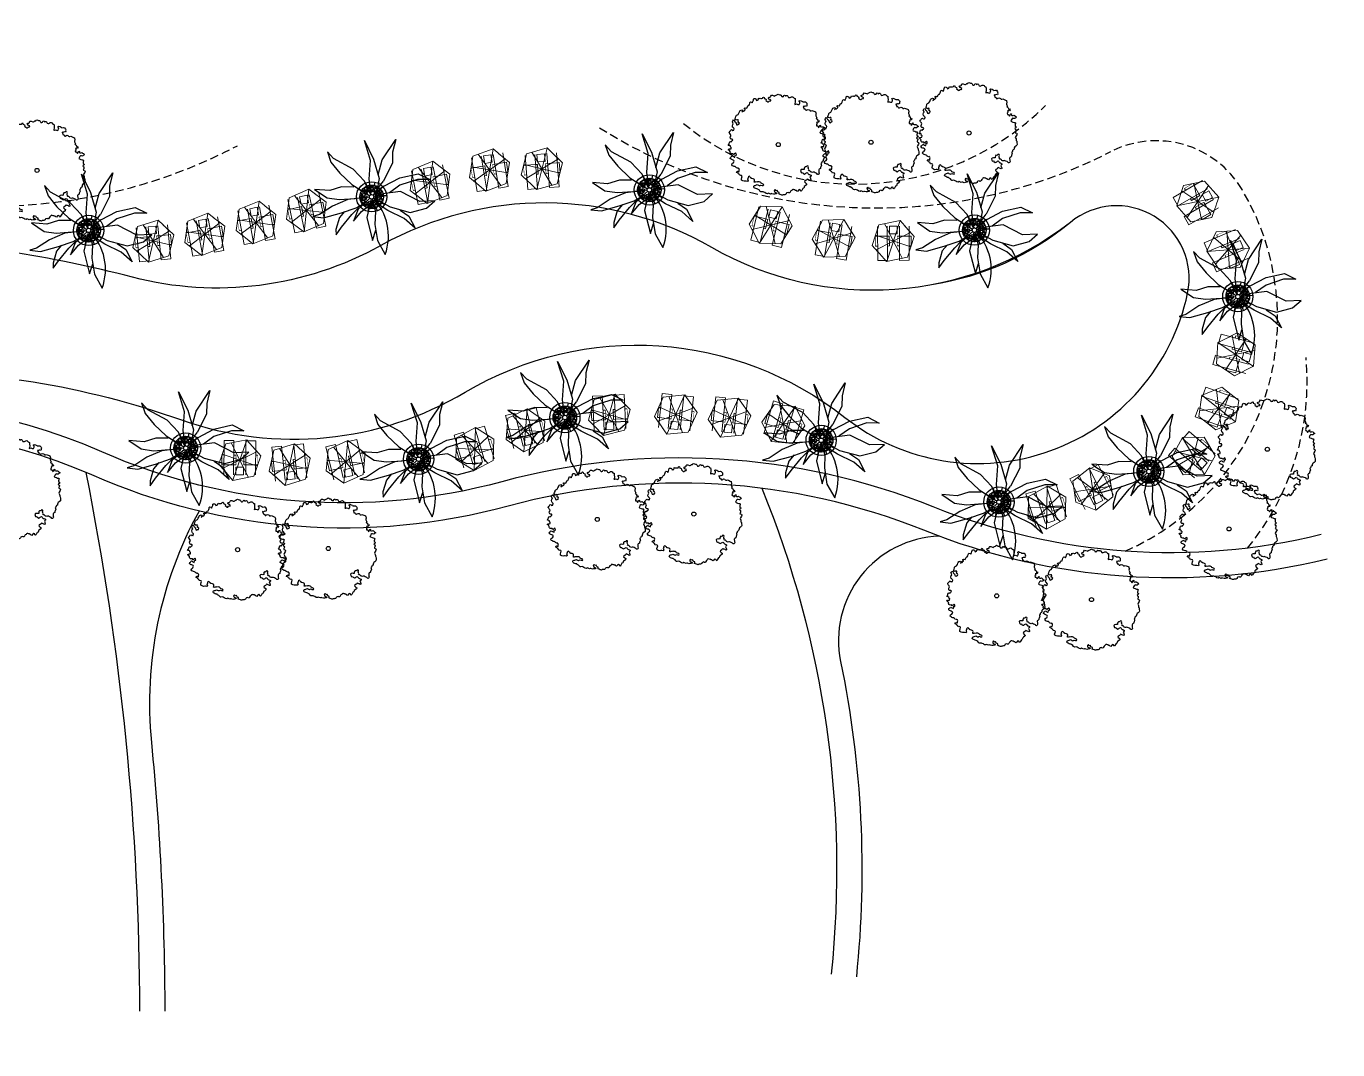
# Model space of a CAD drawing. Extents: x 309418 to 1212698, y 3438380 to 6877191.
# Drawn here: x 606568.5 to 606646.5, y 3438665.1 to 3438726 of the extents above; entities that cross this region are included whole.
import ezdxf

# ---------------------------------------------------------------- set-up
doc = ezdxf.new("R2010")
doc.units = 0
doc.header["$MEASUREMENT"] = 0
doc.set_wipeout_variables(frame=1)
doc.linetypes.add('DASHED', pattern=[0.75, 0.5, -0.25])
for name, color, linetype in [('Draft _ Lines', 20, 'Continuous'), ('DRAFT LINES', 32, 'Continuous'), ('DRAFT-LINES', 10, 'Continuous'), ('LA-HARD-PAVE-HATCH-MARBLE-TYPE (PV - MT-BG-01-AN - RA- ∅ - 01)', 227, 'Continuous'), ('LA-HARD-PAVE-HATCH-WOOD-TYPE( PV - WO-DW-01-∅ - ∅-∅ - 04)', 17, 'Continuous'), ('LA-HARD-PAVE-LINE-01', 30, 'Continuous'), ('LA-PLNT-PALMS', 251, 'Continuous'), ('LA-PLNT-TREE-TRUNK', 52, 'Continuous'), ('Tree-Delonix regia', 71, 'Continuous')]:
    doc.layers.add(name, color=color, linetype=linetype)
doc.layers.add('HW-LA-SF-LOUNGE CHAIRS', color=215, linetype='Continuous', lineweight=0)
doc.layers.add('L-CON-SF-CABANA', color=215, linetype='Continuous', lineweight=0)

# ---------------------------------------------------------------- blocks, each defined once
blk = doc.blocks.new('Lounge 1')
at = {"lineweight": 13, "extrusion": (0, 0, -1)}
blk.add_line((0.411, 1.439), (0.411, 0.859), dxfattribs=at)
blk.add_wipeout([(0.29, 0.859), (0.29, 0), (-0.29, 0), (-0.29, 0.859), (-0.411, 0.859), (-0.411, 1.439), (-0.29, 1.439), (-0.29, 2.03), (0.29, 2.03), (0.29, 1.439), (0.411, 1.439), (0.411, 0.859)])
at = {"extrusion": (0, 0, -1)}
for p, q in [((-0.29, 2.03), (-0.29, 0)), ((0.29, 2.03), (0.29, 0)), ((0.29, 0), (-0.29, 0))]:
    blk.add_line(p, q, dxfattribs=at)
at = {"lineweight": 13, "extrusion": (0, 0, -1)}
for p, q in [((-0.29, 1.439), (-0.411, 1.439)), ((-0.411, 1.439), (-0.411, 0.859)), ((-0.29, 0.859), (-0.411, 0.859)), ((0.411, 1.439), (0.29, 1.439)), ((0.411, 0.859), (0.29, 0.859))]:
    blk.add_line(p, q, dxfattribs=at)
blk.add_lwpolyline([(0.29, 1.439), (-0.29, 1.439)])
blk = doc.blocks.new('umbrella')
blk.add_lwpolyline([(-0.328, 1.236), (-1.23, 0.331), (-0.897, -0.902), (0.338, -1.231), (1.239, -0.326), (0.907, 0.907)], close=True)
for points in [[(0.329, -1.229), (-0.331, 1.235)], [(1.074, 0.287), (-1.064, -0.282)]]:
    blk.add_lwpolyline(points)
at = {"layer": 'L-CON-SF-CABANA', "extrusion": (0, 0, -1)}
for p, q in [((0.575, 0.995), (-0.571, -0.989)), ((-0.987, 0.575), (0.996, -0.57))]:
    blk.add_line(p, q, dxfattribs=at)
blk = doc.blocks.new('LA-SIDE TABLE-0')
at = {"layer": 'HW-LA-SF-LOUNGE CHAIRS'}
blk.add_lwpolyline([(-0.161, 0.157), (0.161, -0.157), (-0.153, -0.479), (-0.475, -0.166)], close=True, dxfattribs=at)
blk = doc.blocks.new('*U132')
at = {"layer": 'HW-LA-SF-LOUNGE CHAIRS', "rotation": 318.5593945274625}
blk.add_blockref('Lounge 1', (-0.276, -1.298), dxfattribs=at)
blk.add_blockref('Lounge 1', (-1.251, -0.437), dxfattribs=at)
at = {"rotation": 2.769666366600735}
blk.add_blockref('LA-SIDE TABLE-0', (0.58, 0.654), dxfattribs=at)
at = {"layer": 'HW-LA-SF-LOUNGE CHAIRS', "rotation": 322.0683878052817}
blk.add_blockref('umbrella', (-0.002, -0.006), dxfattribs=at)
blk = doc.blocks.new('*U133')
at = {"layer": 'HW-LA-SF-LOUNGE CHAIRS', "rotation": 325.8853637852912}
blk.add_blockref('Lounge 1', (-0.108, -1.322), dxfattribs=at)
blk.add_blockref('Lounge 1', (-1.185, -0.593), dxfattribs=at)
at = {"rotation": 10.09563562442939}
blk.add_blockref('LA-SIDE TABLE-0', (0.492, 0.723), dxfattribs=at)
at = {"layer": 'HW-LA-SF-LOUNGE CHAIRS', "rotation": 329.3943570631103}
blk.add_blockref('umbrella', (-0.002, -0.006), dxfattribs=at)
blk = doc.blocks.new('*U134')
at = {"layer": 'HW-LA-SF-LOUNGE CHAIRS', "rotation": 3.833664606140599}
blk.add_blockref('Lounge 1', (0.728, -1.109), dxfattribs=at)
blk.add_blockref('Lounge 1', (-0.569, -1.196), dxfattribs=at)
at = {"rotation": 48.04393644527879}
blk.add_blockref('LA-SIDE TABLE-0', (-0.056, 0.873), dxfattribs=at)
at = {"layer": 'HW-LA-SF-LOUNGE CHAIRS', "rotation": 7.342657883959707}
blk.add_blockref('umbrella', (0.002, -0.006), dxfattribs=at)
blk = doc.blocks.new('*U135')
at = {"layer": 'HW-LA-SF-LOUNGE CHAIRS', "rotation": 8.429793629391478}
blk.add_blockref('Lounge 1', (0.814, -1.047), dxfattribs=at)
blk.add_blockref('Lounge 1', (-0.472, -1.238), dxfattribs=at)
at = {"rotation": 52.64006546852968}
blk.add_blockref('LA-SIDE TABLE-0', (-0.126, 0.865), dxfattribs=at)
at = {"layer": 'HW-LA-SF-LOUNGE CHAIRS', "rotation": 11.93878690721058}
blk.add_blockref('umbrella', (0.003, -0.006), dxfattribs=at)
blk = doc.blocks.new('*U136')
at = {"layer": 'HW-LA-SF-LOUNGE CHAIRS', "rotation": 29.2937779499778}
blk.add_blockref('Lounge 1', (1.134, -0.689), dxfattribs=at)
blk.add_blockref('Lounge 1', (0, -1.325), dxfattribs=at)
at = {"rotation": 73.504049789116}
blk.add_blockref('LA-SIDE TABLE-0', (-0.426, 0.764), dxfattribs=at)
at = {"layer": 'HW-LA-SF-LOUNGE CHAIRS', "rotation": 32.80277122779691}
blk.add_blockref('umbrella', (0.005, -0.004), dxfattribs=at)
blk = doc.blocks.new('*U137')
at = {"layer": 'HW-LA-SF-LOUNGE CHAIRS', "rotation": 51.75635287966501}
blk.add_blockref('Lounge 1', (1.311, -0.203), dxfattribs=at)
blk.add_blockref('Lounge 1', (0.506, -1.224), dxfattribs=at)
at = {"rotation": 95.9666247188032}
blk.add_blockref('LA-SIDE TABLE-0', (-0.686, 0.543), dxfattribs=at)
at = {"layer": 'HW-LA-SF-LOUNGE CHAIRS', "rotation": 55.26534615748413}
blk.add_blockref('umbrella', (0.006, -0.002), dxfattribs=at)
blk = doc.blocks.new('*U138')
at = {"layer": 'HW-LA-SF-LOUNGE CHAIRS', "rotation": 61.15136243622901}
blk.add_blockref('Lounge 1', (1.327, 0.014), dxfattribs=at)
blk.add_blockref('Lounge 1', (0.699, -1.125), dxfattribs=at)
at = {"rotation": 105.3616342753672}
blk.add_blockref('LA-SIDE TABLE-0', (-0.765, 0.424), dxfattribs=at)
at = {"layer": 'HW-LA-SF-LOUNGE CHAIRS', "rotation": 64.66035571404812}
blk.add_blockref('umbrella', (0.006, -0.001), dxfattribs=at)
blk = doc.blocks.new('*U144')
at = {"layer": 'HW-LA-SF-LOUNGE CHAIRS', "rotation": 62.03680666530651}
blk.add_blockref('Lounge 1', (1.326, 0.034), dxfattribs=at)
blk.add_blockref('Lounge 1', (0.717, -1.114), dxfattribs=at)
at = {"rotation": 106.2470785044447}
blk.add_blockref('LA-SIDE TABLE-0', (-0.771, 0.412), dxfattribs=at)
at = {"layer": 'HW-LA-SF-LOUNGE CHAIRS', "rotation": 65.5457999431256}
blk.add_blockref('umbrella', (0.006, -0.001), dxfattribs=at)
blk = doc.blocks.new('*U143')
at = {"layer": 'HW-LA-SF-LOUNGE CHAIRS', "rotation": 64.5614883208544}
blk.add_blockref('Lounge 1', (1.324, 0.092), dxfattribs=at)
blk.add_blockref('Lounge 1', (0.765, -1.081), dxfattribs=at)
at = {"rotation": 108.7717601599926}
blk.add_blockref('LA-SIDE TABLE-0', (-0.789, 0.377), dxfattribs=at)
at = {"layer": 'HW-LA-SF-LOUNGE CHAIRS', "rotation": 68.0704815986735}
blk.add_blockref('umbrella', (0.006, -0.001), dxfattribs=at)
blk = doc.blocks.new('*U142')
at = {"layer": 'HW-LA-SF-LOUNGE CHAIRS', "rotation": 75.59295149684252}
blk.add_blockref('Lounge 1', (1.281, 0.344), dxfattribs=at)
blk.add_blockref('Lounge 1', (0.958, -0.915), dxfattribs=at)
at = {"rotation": 119.8032233359807}
blk.add_blockref('LA-SIDE TABLE-0', (-0.847, 0.22), dxfattribs=at)
at = {"layer": 'HW-LA-SF-LOUNGE CHAIRS', "rotation": 79.10194477466162}
blk.add_blockref('umbrella', (0.006, 0), dxfattribs=at)
blk = doc.blocks.new('*U141')
at = {"layer": 'HW-LA-SF-LOUNGE CHAIRS', "rotation": 84.65126737713437}
blk.add_blockref('Lounge 1', (1.211, 0.541), dxfattribs=at)
blk.add_blockref('Lounge 1', (1.09, -0.753), dxfattribs=at)
at = {"rotation": 128.8615392162726}
blk.add_blockref('LA-SIDE TABLE-0', (-0.871, 0.084), dxfattribs=at)
at = {"layer": 'HW-LA-SF-LOUNGE CHAIRS', "rotation": 88.16026065495349}
blk.add_blockref('umbrella', (0.006, 0.001), dxfattribs=at)
blk = doc.blocks.new('*U140')
at = {"layer": 'HW-LA-SF-LOUNGE CHAIRS', "rotation": 84.95646946928166}
blk.add_blockref('Lounge 1', (1.208, 0.548), dxfattribs=at)
blk.add_blockref('Lounge 1', (1.094, -0.747), dxfattribs=at)
at = {"rotation": 129.1667413084198}
blk.add_blockref('LA-SIDE TABLE-0', (-0.871, 0.079), dxfattribs=at)
at = {"layer": 'HW-LA-SF-LOUNGE CHAIRS', "rotation": 88.46546274710077}
blk.add_blockref('umbrella', (0.006, 0.001), dxfattribs=at)
blk = doc.blocks.new('*U139')
at = {"layer": 'HW-LA-SF-LOUNGE CHAIRS', "rotation": 94.79720704603606}
blk.add_blockref('Lounge 1', (1.097, 0.746), dxfattribs=at)
blk.add_blockref('Lounge 1', (1.206, -0.549), dxfattribs=at)
at = {"rotation": 139.0074788851743}
blk.add_blockref('LA-SIDE TABLE-0', (-0.872, -0.071), dxfattribs=at)
at = {"layer": 'HW-LA-SF-LOUNGE CHAIRS', "rotation": 98.30620032385518}
blk.add_blockref('umbrella', (0.006, 0.003), dxfattribs=at)
blk = doc.blocks.new('*U151')
at = {"layer": 'HW-LA-SF-LOUNGE CHAIRS', "rotation": 253.096850703777}
blk.add_blockref('Lounge 1', (-1.295, -0.288), dxfattribs=at)
blk.add_blockref('Lounge 1', (-0.917, 0.956), dxfattribs=at)
at = {"rotation": 297.3071225429152}
blk.add_blockref('LA-SIDE TABLE-0', (0.836, -0.256), dxfattribs=at)
at = {"layer": 'HW-LA-SF-LOUNGE CHAIRS', "rotation": 256.6058439815962}
blk.add_blockref('umbrella', (-0.006, 0), dxfattribs=at)
blk = doc.blocks.new('*U150')
at = {"layer": 'HW-LA-SF-LOUNGE CHAIRS', "rotation": 247.9488097879519}
blk.add_blockref('Lounge 1', (-1.316, -0.171), dxfattribs=at)
blk.add_blockref('Lounge 1', (-0.828, 1.034), dxfattribs=at)
at = {"rotation": 292.1590816270901}
blk.add_blockref('LA-SIDE TABLE-0', (0.81, -0.33), dxfattribs=at)
at = {"layer": 'HW-LA-SF-LOUNGE CHAIRS', "rotation": 251.4578030657711}
blk.add_blockref('umbrella', (-0.006, 0), dxfattribs=at)
blk = doc.blocks.new('*U149')
at = {"layer": 'HW-LA-SF-LOUNGE CHAIRS', "rotation": 248.2831572598108}
blk.add_blockref('Lounge 1', (-1.315, -0.178), dxfattribs=at)
blk.add_blockref('Lounge 1', (-0.834, 1.03), dxfattribs=at)
at = {"rotation": 292.493429098949}
blk.add_blockref('LA-SIDE TABLE-0', (0.812, -0.325), dxfattribs=at)
at = {"layer": 'HW-LA-SF-LOUNGE CHAIRS', "rotation": 251.7921505376299}
blk.add_blockref('umbrella', (-0.006, 0), dxfattribs=at)
blk = doc.blocks.new('*U148')
at = {"layer": 'HW-LA-SF-LOUNGE CHAIRS', "rotation": 246.6876055401723}
blk.add_blockref('Lounge 1', (-1.319, -0.142), dxfattribs=at)
blk.add_blockref('Lounge 1', (-0.805, 1.052), dxfattribs=at)
at = {"rotation": 290.8978773793105}
blk.add_blockref('LA-SIDE TABLE-0', (0.802, -0.348), dxfattribs=at)
at = {"layer": 'HW-LA-SF-LOUNGE CHAIRS', "rotation": 250.1965988179914}
blk.add_blockref('umbrella', (-0.006, 0.001), dxfattribs=at)
blk = doc.blocks.new('*U156')
at = {"layer": 'HW-LA-SF-LOUNGE CHAIRS', "rotation": 247.3922095113551}
blk.add_blockref('Lounge 1', (-1.317, -0.158), dxfattribs=at)
blk.add_blockref('Lounge 1', (-0.818, 1.042), dxfattribs=at)
at = {"rotation": 291.6024813504932}
blk.add_blockref('LA-SIDE TABLE-0', (0.807, -0.338), dxfattribs=at)
at = {"layer": 'HW-LA-SF-LOUNGE CHAIRS', "rotation": 250.9012027891742}
blk.add_blockref('umbrella', (-0.006, 0), dxfattribs=at)
blk = doc.blocks.new('*U157')
at = {"layer": 'HW-LA-SF-LOUNGE CHAIRS', "rotation": 249.4353603660063}
blk.add_blockref('Lounge 1', (-1.311, -0.205), dxfattribs=at)
blk.add_blockref('Lounge 1', (-0.854, 1.013), dxfattribs=at)
at = {"rotation": 293.6456322051445}
blk.add_blockref('LA-SIDE TABLE-0', (0.818, -0.309), dxfattribs=at)
at = {"layer": 'HW-LA-SF-LOUNGE CHAIRS', "rotation": 252.9443536438254}
blk.add_blockref('umbrella', (-0.006, 0), dxfattribs=at)
blk = doc.blocks.new('*U158')
at = {"layer": 'HW-LA-SF-LOUNGE CHAIRS', "rotation": 254.1336582005598}
blk.add_blockref('Lounge 1', (-1.29, -0.311), dxfattribs=at)
blk.add_blockref('Lounge 1', (-0.934, 0.939), dxfattribs=at)
at = {"rotation": 298.343930039698}
blk.add_blockref('LA-SIDE TABLE-0', (0.841, -0.241), dxfattribs=at)
at = {"layer": 'HW-LA-SF-LOUNGE CHAIRS', "rotation": 257.6426514783789}
blk.add_blockref('umbrella', (-0.006, 0), dxfattribs=at)
blk = doc.blocks.new('*U159')
at = {"layer": 'HW-LA-SF-LOUNGE CHAIRS', "rotation": 272.1019757334213}
for p in [(-1.178, 0.605), (-1.131, -0.694)]:
    blk.add_blockref('Lounge 1', p, dxfattribs=at)
at = {"rotation": 316.3122475725595}
blk.add_blockref('LA-SIDE TABLE-0', (0.874, 0.03), dxfattribs=at)
at = {"layer": 'HW-LA-SF-LOUNGE CHAIRS', "rotation": 275.6109690112404}
blk.add_blockref('umbrella', (-0.006, -0.002), dxfattribs=at)
blk = doc.blocks.new('*U160')
at = {"layer": 'HW-LA-SF-LOUNGE CHAIRS', "rotation": 268.1566581005944}
for p in [(-1.134, 0.685), (-1.176, -0.615)]:
    blk.add_blockref('Lounge 1', p, dxfattribs=at)
at = {"rotation": 312.3669299397326}
blk.add_blockref('LA-SIDE TABLE-0', (0.874, -0.03), dxfattribs=at)
at = {"layer": 'HW-LA-SF-LOUNGE CHAIRS', "rotation": 271.6656513784135}
blk.add_blockref('umbrella', (-0.006, -0.002), dxfattribs=at)
blk = doc.blocks.new('*U161')
at = {"layer": 'HW-LA-SF-LOUNGE CHAIRS', "rotation": 258.3182704063362}
blk.add_blockref('Lounge 1', (-1.264, -0.405), dxfattribs=at)
blk.add_blockref('Lounge 1', (-1, 0.869), dxfattribs=at)
at = {"rotation": 302.5285422454745}
blk.add_blockref('LA-SIDE TABLE-0', (0.856, -0.179), dxfattribs=at)
at = {"layer": 'HW-LA-SF-LOUNGE CHAIRS', "rotation": 261.8272636841554}
blk.add_blockref('umbrella', (-0.006, -0.001), dxfattribs=at)
blk = doc.blocks.new('*U155')
at = {"layer": 'HW-LA-SF-LOUNGE CHAIRS', "rotation": 65.47049376312951}
blk.add_blockref('Lounge 1', (1.322, 0.113), dxfattribs=at)
blk.add_blockref('Lounge 1', (0.782, -1.069), dxfattribs=at)
at = {"rotation": 109.6807656022677}
blk.add_blockref('LA-SIDE TABLE-0', (-0.795, 0.365), dxfattribs=at)
at = {"layer": 'HW-LA-SF-LOUNGE CHAIRS', "rotation": 68.97948704094861}
blk.add_blockref('umbrella', (0.006, -0.001), dxfattribs=at)
blk = doc.blocks.new('*U154')
at = {"layer": 'HW-LA-SF-LOUNGE CHAIRS', "rotation": 72.6024732601769}
blk.add_blockref('Lounge 1', (1.298, 0.277), dxfattribs=at)
blk.add_blockref('Lounge 1', (0.909, -0.964), dxfattribs=at)
at = {"rotation": 116.8127450993151}
blk.add_blockref('LA-SIDE TABLE-0', (-0.834, 0.263), dxfattribs=at)
at = {"layer": 'HW-LA-SF-LOUNGE CHAIRS', "rotation": 76.11146653799601}
blk.add_blockref('umbrella', (0.006, 0), dxfattribs=at)
blk = doc.blocks.new('*U153')
at = {"layer": 'HW-LA-SF-LOUNGE CHAIRS', "rotation": 79.0352335476546}
blk.add_blockref('Lounge 1', (1.258, 0.42), dxfattribs=at)
blk.add_blockref('Lounge 1', (1.011, -0.856), dxfattribs=at)
at = {"rotation": 123.2455053867928}
blk.add_blockref('LA-SIDE TABLE-0', (-0.858, 0.168), dxfattribs=at)
at = {"layer": 'HW-LA-SF-LOUNGE CHAIRS', "rotation": 82.54422682547371}
blk.add_blockref('umbrella', (0.006, 0.001), dxfattribs=at)
blk = doc.blocks.new('GH-B-LA-HD-FURN-Tree-Pit-140-C2')
blk.add_wipeout([(-0.285, 0.639), (-0.331, 0.617), (-0.371, 0.593), (-0.464, 0.524), (-0.509, 0.48), (-0.547, 0.437), (-0.566, 0.411), (-0.593, 0.373), (-0.614, 0.337), (-0.643, 0.276), (-0.665, 0.22), (-0.683, 0.154), (-0.692, 0.107), (-0.698, 0.047), (-0.7, 0.008), (-0.7, -0.016), (-0.696, -0.075), (-0.684, -0.149), (-0.657, -0.241), (-0.632, -0.301), (-0.605, -0.352), (-0.578, -0.395), (-0.516, -0.473), (-0.43, -0.552), (-0.377, -0.59), (-0.308, -0.629), (-0.192, -0.673), (-0.137, -0.686), (-0.026, -0.7), (0.028, -0.699), (0.16, -0.681), (0.232, -0.66), (0.287, -0.638), (0.411, -0.567), (0.473, -0.516), (0.517, -0.472), (0.565, -0.413), (0.608, -0.346), (0.66, -0.234), (0.679, -0.17), (0.695, -0.08), (0.699, 0.027), (0.674, 0.189), (0.649, 0.262), (0.618, 0.329), (0.576, 0.398), (0.529, 0.458), (0.47, 0.518), (0.414, 0.565), (0.336, 0.614), (0.277, 0.643), (0.234, 0.66), (0.176, 0.677), (0.135, 0.687), (0.1, 0.693), (0.045, 0.699), (0.004, 0.7), (-0.03, 0.699), (-0.071, 0.696), (-0.096, 0.693), (-0.124, 0.689), (-0.195, 0.672)])
at = {"linetype": 'Continuous', "ltscale": 7}
blk.add_circle((0, 0), 0.7, dxfattribs=at)
for centre, radius in [((0, 0), 0.7), ((-0.592, 0.009, 0), 0.0312), ((-0.526, 0.216, 0), 0.0751), ((-0.542, 0.345, 0), 0.0312), ((-0.482, 0.387, 0), 0.0312), ((-0.442, 0.118, 0), 0.0312), ((-0.432, -0.011, 0), 0.0312), ((-0.385, 0.277, 0), 0.0744), ((-0.38, 0.429, 0), 0.0489), ((-0.345, 0.538, 0), 0.0489), ((-0.319, 0.363, 0), 0.0312), ((-0.319, 0.189, 0), 0.0312), ((-0.223, 0.255, 0), 0.0751), ((-0.203, 0.436, 0), 0.0864), ((-0.239, 0.566, 0), 0.0312), ((-0.106, 0.624, 0), 0.0312), ((-0.046, 0.394, 0), 0.0751), ((-0.067, 0.526, 0), 0.0489), ((0.025, 0.561, 0), 0.0312), ((0.091, 0.494, 0), 0.0489), ((0.075, 0.397, 0), 0.0312), ((0.163, 0.33, 0), 0.0312), ((0.221, 0.245, 0), 0.0744), ((0.226, 0.418, 0), 0.0751), ((0.247, 0.56, 0), 0.0312), ((0.336, -0.05, 0), 0.0744), ((0.328, 0.519, 0), 0.0489), ((0.314, 0.186, 0), 0.0312), ((0.342, 0.102, 0), 0.0489), ((0.39, 0.277, 0), 0.0744), ((0.396, 0.429, 0), 0.0489), ((0.498, 0.095, 0), 0.0751), ((0.498, -0.073, 0), 0.0751), ((0.48, 0.346, 0), 0.0312), ((0.553, 0.255, 0), 0.0751), ((0.602, 0.143, 0), 0.0312), ((-0.664, -0.034, 0), 0.0312), ((-0.602, -0.135, 0), 0.0744), ((-0.523, -0.055, 0), 0.0312), ((-0.508, -0.414, 0), 0.0312), ((-0.505, -0.182, 0), 0.0312), ((-0.43, -0.174, 0), 0.0312), ((-0.406, -0.372, 0), 0.0489), ((-0.386, -0.273, 0), 0.0489), ((-0.327, -0.118, 0), 0.0744), ((-0.345, -0.437, 0), 0.0312), ((-0.285, -0.24, 0), 0.0489), ((-0.249, -0.546, 0), 0.0751), ((-0.229, -0.365, 0), 0.0864), ((-0.214, -0.155, 0), 0.0312), ((-0.175, -0.631, 0), 0.0312), ((-0.144, -0.505, 0), 0.0312), ((-0.11, -0.277, 0), 0.0489), ((-0.086, -0.557, 0), 0.0489), ((0.043, -0.574, 0), 0.0751), ((0.028, -0.318, 0), 0.0489), ((0.011, -0.474, 0), 0.0312), ((0.01, -0.669, 0), 0.0312), ((0.049, -0.404, 0), 0.0312), ((0.112, -0.242, 0), 0.0489), ((0.195, -0.556, 0), 0.0744), ((0.2, -0.382, 0), 0.0751), ((0.184, -0.17, 0), 0.0312), ((0.211, -0.253, 0), 0.0489), ((0.255, -0.157, 0), 0.0312), ((0.274, -0.477, 0), 0.0312), ((0.346, -0.263, 0), 0.0489), ((0.37, -0.372, 0), 0.0489), ((0.384, -0.154, 0), 0.0312), ((0.454, -0.455, 0), 0.0312), ((0.456, -0.261, 0), 0.0312), ((0.521, -0.179, 0), 0.0312)]:
    blk.add_circle(centre, radius)
for centre, radius, start, end in [((-0.738, 0.073, 0), 0.0751, 300.56995, 48.13189), ((-0.667, 0.152, 0), 0.0312, 228.25091, 106.0031), ((-0.703, 0.259, 0), 0.0489, 338.95156, 340.5973), ((-0.617, 0.292, 0), 0.0312, 212.38699, 96.93294), ((-0.532, 0.493, 0), 0.0744, 249.8969, 24.44616), ((-0.141, 0.712, 0), 0.0489, 225.13359, 337.31896), ((0.053, 0.676, 0), 0.0744, 161.29619, 9.73208), ((0.228, 0.639, 0), 0.0312, 117.36186, 23.37918), ((0.491, 0.534, 0), 0.0312, 191.31199, 263.52729), ((0.572, 0.436, 0), 0.0864, 143.86727, 290.7577), ((0.676, 0.067, 0), 0.0751, 82.37222, 288.96734), ((-0.683, -0.259, 0), 0.0489, 330.55443, 70.90521), ((-0.558, -0.308, 0), 0.0744, 243.04684, 174.73742), ((-0.568, -0.456, 0), 0.0312, 13.63317, 63.92155), ((-0.411, -0.524, 0), 0.0744, 297.59757, 166.13286), ((-0.345, -0.612, 0), 0.0312, 335.79609, 145.33578), ((-0.126, -0.734, 0), 0.0751, 29.1719, 131.34724), ((0.145, -0.71, 0), 0.0751, 33.568, 169.58741), ((0.364, -0.524, 0), 0.0744, 340.2974, 269.33505), ((0.527, -0.546, 0), 0.0751, 97.23348, 170.67419), ((0.547, -0.365, 0), 0.0864, 29.69595, 262.86872), ((0.661, -0.083, 0), 0.0489, 40.76282, 304.86097), ((0.672, -0.262, 0), 0.0489, 95.69847, 221.74846), ((0.664, -0.168, 0), 0.0312, 47.4763, 284.07386), ((0.73, -0.03, 0), 0.0312, 164.22546, 190.99296)]:
    blk.add_arc(centre, radius, start, end)
blk = doc.blocks.new('P200')
blk.add_lwpolyline([(0, -0.1), (0, 0.1)])
blk = doc.blocks.new('COARSE GRAVEL')
blk.add_wipeout([(0.677, 0.593), (0.693, 0.574), (0.693, 0.574), (0.73, 0.527), (0.758, 0.485), (0.793, 0.425), (0.81, 0.393), (0.831, 0.346), (0.85, 0.297), (0.867, 0.242), (0.883, 0.174), (0.894, 0.105), (0.899, 0.041), (0.9, -0.016), (0.898, -0.066), (0.892, -0.123), (0.88, -0.186), (0.867, -0.24), (0.848, -0.301), (0.82, -0.372), (0.79, -0.431), (0.757, -0.487), (0.72, -0.54), (0.681, -0.589), (0.641, -0.632), (0.605, -0.666), (0.579, -0.689), (0.53, -0.728), (0.477, -0.763), (0.444, -0.783), (0.404, -0.804), (0.374, -0.819), (0.305, -0.847), (0.25, -0.865), (0.153, -0.887), (0.088, -0.896), (0.02, -0.9), (-0.062, -0.898), (-0.179, -0.882), (-0.241, -0.867), (-0.295, -0.85), (-0.358, -0.826), (-0.43, -0.791), (-0.464, -0.771), (-0.526, -0.731), (-0.571, -0.696), (-0.616, -0.656), (-0.68, -0.59), (-0.714, -0.548), (-0.748, -0.5), (-0.791, -0.43), (-0.832, -0.343), (-0.866, -0.245), (-0.889, -0.14), (-0.899, -0.041), (-0.897, 0.077), (-0.881, 0.186), (-0.856, 0.277), (-0.839, 0.326), (-0.811, 0.39), (-0.778, 0.452), (-0.742, 0.509), (-0.702, 0.563), (-0.651, 0.621), (-0.592, 0.678), (-0.491, 0.754), (-0.4, 0.806), (-0.329, 0.838), (-0.192, 0.879), (-0.105, 0.894), (0.013, 0.9), (0.085, 0.896), (0.203, 0.877), (0.251, 0.864), (0.353, 0.828), (0.407, 0.803), (0.424, 0.794), (0.47, 0.768), (0.49, 0.755), (0.524, 0.732), (0.558, 0.706), (0.616, 0.656), (0.651, 0.622)])
at = {"rotation": 45.00000000604048}
blk.add_blockref('GH-B-LA-HD-FURN-Tree-Pit-140-C2', (0, 0), dxfattribs=at)
at = {"layer": 'LA-HARD-PAVE-HATCH-WOOD-TYPE( PV - WO-DW-01-∅ - ∅-∅ - 04)'}
blk.add_circle((0, 0), 0.9, dxfattribs=at)
at = {"layer": 'LA-HARD-PAVE-LINE-01'}
blk.add_circle((0, 0), 0.7, dxfattribs=at)
at = {"layer": 'LA-HARD-PAVE-HATCH-WOOD-TYPE( PV - WO-DW-01-∅ - ∅-∅ - 04)'}
for p, rotation in [((-0.24, 0.763), 197.4295865630063), ((0.252, 0.759), 161.6197243753375), ((-0.8, 0.013), 269.0493109383438), ((-0.641, 0.479), 233.239448750675), ((0.649, 0.468), 125.8098621876688), ((-0.656, -0.457), 304.8591731260126), ((-0.265, -0.755), 340.6690353136814), ((0.227, -0.767), 16.47889750135008), ((0.633, -0.489), 52.28875968901892), ((0.8, -0.027), 88.09862187668766)]:
    blk.add_blockref('P200', p, dxfattribs=dict(at, rotation=rotation))
blk = doc.blocks.new('GH-B-LA-PL-PALM')
for p, q in [((-1.517, 2.964), (-2.174, 3.082)), ((-2.174, 3.082), (-1.583, 2.408)), ((-1.583, 2.408), (-1.319, 1.141)), ((-0.725, 2.373), (-1.517, 2.964)), ((-0.226, 1.232), (-0.725, 2.373)), ((-2.808, 1.298), (-2.97, 2.047)), ((-2.97, 2.047), (-2.513, 1.474)), ((-1.933, 0.598), (-2.808, 1.298)), ((-2.513, 1.474), (-1.587, 0.875)), ((-1.587, 0.875), (-0.851, 0.675)), ((-1.319, 1.141), (-0.653, 0.504)), ((-0.022, 0.123), (-0.226, 1.232)), ((-0.955, 0.175), (-1.933, 0.598)), ((-0.955, 0.175), (-0.123, 0.023)), ((-0.653, 0.504), (-0.099, 0.076)), ((-0.585, -0.034), (-1.172, -0.045)), ((0.206, -1.184), (0.662, -1.757)), ((0.662, -1.757), (1.267, -2.163)), ((1.267, -2.163), (1.777, -2.915))]:
    blk.add_line(p, q)
for points in [[(-0.451, 1.808), (-0.499, 2.44), (-0.17, 3.188), (-0.209, 2.316), (0.031, 1.265), (0.106, 0.609)], [(0.075, 0.1), (0.543, 0.728), (1.155, 1.179), (1.809, 1.901), (2.162, 2.778)], [(0.112, 0.054), (1.131, 0.546), (1.977, 1.672), (1.392, 1.44)], [(-0.085, -0.091), (-0.721, -0.772), (-1.64, -1.411), (-2.332, -2.431), (-1.827, -1.319), (-1.132, -0.325), (-0.476, 0.023), (-0.125, 0.006)], [(0.484, -0.064), (1.072, -0.167), (1.803, 0.069), (1.06, 0.076), (0.462, 0.223)], [(-1.27, -0.522), (-2.104, -0.891), (-3.563, -1.025), (-2.852, -0.688), (-2.355, -0.309), (-1.172, -0.045)], [(-0.056, -0.112), (-0.459, -0.92), (-0.598, -1.887), (-0.356, -3.184), (-0.437, -3.729), (-0.092, -3.173), (0.082, -2.348), (0.165, -1.363), (0.015, -0.124)], [(0.089, -0.087), (1.018, -0.999), (1.885, -1.46), (2.766, -1.745), (3.106, -1.976), (2.762, -1.439), (1.868, -0.796), (1.076, -0.298), (0.553, -0.094), (0.123, -0.021)], [(1.777, -2.915), (1.7, -2.02), (1.329, -1.394), (0.682, -0.702)], [(1.682, -0.703), (2.163, -0.713), (2.841, -0.428), (3.079, -0.234), (2.524, -0.261), (1.55, -0.256), (0.968, -0.194)]]:
    blk.add_lwpolyline(points)
blk.add_arc((3.175, -0.24), 3.184, 108.55511, 173.42729)
at = {"layer": 'LA-PLNT-TREE-TRUNK'}
blk.add_circle((0, 0), 0.131, dxfattribs=at)
blk = doc.blocks.new('Delonix regia')
at = {"linetype": 'Continuous'}
blk.add_lwpolyline([(2.746, -0.535), (2.736, -0.575), (2.722, -0.616), (2.664, -0.605), (2.668, -0.648), (2.68, -0.697), (2.659, -0.734), (2.623, -0.79), (2.679, -0.804), (2.666, -0.866), (2.599, -0.87), (2.571, -0.833), (2.505, -0.801), (2.5, -0.85), (2.456, -0.861), (2.399, -0.882), (2.358, -0.933), (2.388, -0.966), (2.392, -1.03), (2.362, -1.086), (2.408, -1.09), (2.458, -1.056), (2.512, -1.06), (2.55, -1.08), (2.55, -1.08), (2.55, -1.08), (2.486, -1.111), (2.507, -1.185), (2.541, -1.221), (2.585, -1.246), (2.588, -1.292), (2.596, -1.351), (2.604, -1.444), (2.555, -1.441), (2.514, -1.423), (2.467, -1.426), (2.422, -1.361), (2.392, -1.317), (2.321, -1.31), (2.249, -1.337), (2.204, -1.346), (2.208, -1.393), (2.239, -1.477), (2.272, -1.547), (2.302, -1.59), (2.312, -1.635), (2.27, -1.65), (2.232, -1.678), (2.186, -1.702), (2.151, -1.736), (2.166, -1.812), (2.1, -1.837), (2.038, -1.819), (2.019, -1.86), (2.035, -1.902), (1.996, -1.944), (1.958, -1.972), (1.91, -1.99), (1.87, -2.012), (1.902, -2.096), (1.885, -2.143), (1.825, -2.166), (1.71, -2.188), (1.662, -2.206), (1.629, -2.3), (1.596, -2.34), (1.56, -2.374), (1.55, -2.419), (1.503, -2.477), (1.425, -2.561), (1.385, -2.583), (1.299, -2.574), (1.226, -2.56), (1.175, -2.572), (1.118, -2.601), (1.074, -2.631), (1.024, -2.608), (0.972, -2.614), (0.928, -2.644), (0.877, -2.635), (0.846, -2.681), (0.827, -2.722), (0.737, -2.756), (0.695, -2.772), (0.652, -2.802), (0.576, -2.782), (0.529, -2.786), (0.431, -2.891), (0.385, -2.949), (0.34, -2.959), (0.295, -2.948), (0.268, -2.911), (0.284, -2.864), (0.274, -2.819), (0.248, -2.747), (0.225, -2.687), (0.197, -2.649), (0.156, -2.631), (0.132, -2.585), (0.108, -2.539), (0.119, -2.494), (0.127, -2.443), (0.093, -2.407), (0.09, -2.361), (0.132, -2.345), (0.149, -2.298), (0.191, -2.248), (0.24, -2.23), (0.264, -2.186), (0.236, -2.128), (0.181, -2.128), (0.134, -2.112), (0.106, -2.074), (0.054, -2.08), (-0.004, -2.109), (-0.04, -2.142), (-0.077, -2.115), (-0.112, -2.06), (-0.176, -2.015), (-0.231, -2.015), (-0.275, -2.08), (-0.292, -2.127), (-0.282, -2.171), (-0.237, -2.202), (-0.255, -2.243), (-0.236, -2.332), (-0.193, -2.357), (-0.147, -2.367), (-0.102, -2.378), (-0.061, -2.397), (-0.058, -2.443), (-0.068, -2.488), (-0.076, -2.539), (-0.055, -2.579), (-0.043, -2.629), (-0.027, -2.672), (-0.063, -2.705), (-0.108, -2.695), (-0.158, -2.707), (-0.169, -2.752), (-0.196, -2.789), (-0.214, -2.83), (-0.25, -2.864), (-0.291, -2.845), (-0.295, -2.799), (-0.319, -2.753), (-0.334, -2.711), (-0.346, -2.661), (-0.393, -2.664), (-0.442, -2.662), (-0.532, -2.641), (-0.58, -2.659), (-0.585, -2.756), (-0.574, -2.821), (-0.63, -2.855), (-0.732, -2.839), (-0.793, -2.82), (-0.837, -2.85), (-0.881, -2.86), (-0.929, -2.844), (-1.068, -2.875), (-1.12, -2.881), (-1.124, -2.834), (-1.099, -2.791), (-1.122, -2.731), (-1.179, -2.725), (-1.272, -2.732), (-1.287, -2.69), (-1.279, -2.639), (-1.313, -2.603), (-1.31, -2.555), (-1.344, -2.519), (-1.36, -2.477), (-1.382, -2.437), (-1.427, -2.427), (-1.471, -2.436), (-1.524, -2.422), (-1.601, -2.437), (-1.651, -2.449), (-1.691, -2.416), (-1.695, -2.369), (-1.764, -2.326), (-1.764, -2.326), (-1.808, -2.312), (-1.842, -2.34), (-1.892, -2.329), (-1.931, -2.305), (-1.966, -2.273), (-1.994, -2.238), (-2.044, -2.226), (-2.072, -2.191), (-2.089, -2.145), (-2.112, -2.085), (-2.136, -2.019), (-2.092, -1.995), (-2.057, -1.967), (-2.079, -1.929), (-2.092, -1.874), (-2.071, -1.828), (-2.048, -1.789), (-2.098, -1.777), (-2.108, -1.728), (-2.099, -1.672), (-2.182, -1.673), (-2.205, -1.712), (-2.226, -1.757), (-2.187, -1.864), (-2.201, -1.907), (-2.246, -1.886), (-2.281, -1.853), (-2.323, -1.824), (-2.373, -1.789), (-2.415, -1.699), (-2.436, -1.662), (-2.479, -1.647), (-2.511, -1.561), (-2.531, -1.508), (-2.588, -1.499), (-2.628, -1.431), (-2.645, -1.346), (-2.663, -1.277), (-2.68, -1.231), (-2.745, -1.179), (-2.773, -1.144), (-2.774, -1.1), (-2.759, -1.018), (-2.776, -0.934), (-2.777, -0.889), (-2.808, -0.847), (-2.828, -0.794), (-2.852, -0.728), (-2.861, -0.685), (-2.849, -0.636), (-2.807, -0.605), (-2.765, -0.597), (-2.724, -0.627), (-2.685, -0.65), (-2.639, -0.671), (-2.594, -0.692), (-2.585, -0.734), (-2.567, -0.803), (-2.559, -0.845), (-2.512, -0.85), (-2.466, -0.871), (-2.441, -0.937), (-2.397, -0.996), (-2.354, -0.988), (-2.336, -0.936), (-2.366, -0.856), (-2.385, -0.803), (-2.371, -0.76), (-2.375, -0.709), (-2.399, -0.665), (-2.434, -0.632), (-2.465, -0.591), (-2.51, -0.57), (-2.537, -0.519), (-2.582, -0.498), (-2.611, -0.464), (-2.558, -0.421), (-2.507, -0.395), (-2.484, -0.356), (-2.507, -0.274), (-2.545, -0.212), (-2.573, -0.178), (-2.539, -0.149), (-2.556, -0.103), (-2.551, -0.056), (-2.552, -0.011), (-2.602, 0.001), (-2.656, 0.003), (-2.686, -0.038), (-2.733, -0.033), (-2.767, -0.083), (-2.788, -0.129), (-2.846, -0.136), (-2.889, -0.061), (-2.924, -0.028), (-2.98, 0.019), (-3.016, 0.096), (-3.039, 0.178), (-2.996, 0.225), (-2.908, 0.273), (-2.844, 0.304), (-2.832, 0.354), (-2.864, 0.418), (-2.903, 0.441), (-2.888, 0.484), (-2.865, 0.523), (-2.882, 0.569), (-2.882, 0.569), (-2.865, 0.616), (-2.877, 0.66), (-2.893, 0.702), (-2.854, 0.725), (-2.806, 0.726), (-2.782, 0.674), (-2.761, 0.629), (-2.698, 0.683), (-2.656, 0.699), (-2.634, 0.755), (-2.635, 0.807), (-2.674, 0.827), (-2.698, 0.905), (-2.69, 0.952), (-2.699, 1.001), (-2.729, 1.046), (-2.749, 1.1), (-2.765, 1.155), (-2.755, 1.22), (-2.691, 1.261), (-2.651, 1.246), (-2.601, 1.229), (-2.537, 1.244), (-2.493, 1.265), (-2.484, 1.312), (-2.502, 1.384), (-2.523, 1.428), (-2.54, 1.474), (-2.536, 1.545), (-2.484, 1.582), (-2.441, 1.572), (-2.396, 1.567), (-2.35, 1.571), (-2.336, 1.524), (-2.327, 1.475), (-2.313, 1.428), (-2.294, 1.387), (-2.215, 1.434), (-2.172, 1.459), (-2.143, 1.404), (-2.084, 1.479), (-2.097, 1.526), (-2.188, 1.536), (-2.232, 1.55), (-2.218, 1.616), (-2.27, 1.662), (-2.295, 1.705), (-2.297, 1.757), (-2.277, 1.799), (-2.236, 1.827), (-2.222, 1.907), (-2.236, 1.98), (-2.17, 1.978), (-2.117, 1.929), (-2.079, 1.899), (-2.018, 1.944), (-2.022, 2.003), (-1.982, 2.035), (-1.991, 2.084), (-2.011, 2.125), (-2.041, 2.157), (-1.986, 2.174), (-1.937, 2.183), (-1.898, 2.206), (-1.829, 2.232), (-1.785, 2.209), (-1.78, 2.159), (-1.701, 2.171), (-1.661, 2.155), (-1.614, 2.182), (-1.613, 2.225), (-1.642, 2.258), (-1.642, 2.258), (-1.667, 2.295), (-1.655, 2.339), (-1.596, 2.406), (-1.544, 2.42), (-1.5, 2.436), (-1.475, 2.491), (-1.461, 2.575), (-1.451, 2.624), (-1.402, 2.659), (-1.358, 2.647), (-1.315, 2.652), (-1.269, 2.652), (-1.222, 2.647), (-1.217, 2.604), (-1.229, 2.56), (-1.182, 2.555), (-1.157, 2.519), (-1.077, 2.56), (-1.077, 2.605), (-1.067, 2.654), (-1.067, 2.699), (-1.019, 2.768), (-0.941, 2.803), (-0.896, 2.803), (-0.863, 2.866), (-0.848, 2.917), (-0.779, 2.943), (-0.727, 2.956), (-0.709, 2.906), (-0.746, 2.825), (-0.741, 2.781), (-0.746, 2.734), (-0.777, 2.666), (-0.801, 2.623), (-0.774, 2.566), (-0.729, 2.566), (-0.689, 2.535), (-0.624, 2.559), (-0.609, 2.61), (-0.639, 2.644), (-0.606, 2.691), (-0.559, 2.702), (-0.529, 2.742), (-0.552, 2.79), (-0.606, 2.798), (-0.613, 2.846), (-0.642, 2.88), (-0.589, 2.934), (-0.538, 2.948), (-0.47, 2.979), (-0.434, 3.003), (-0.379, 3.007), (-0.338, 2.988), (-0.297, 2.97), (-0.202, 2.988), (-0.133, 3.014), (-0.083, 3.032), (-0.03, 3.041), (0.02, 3.014), (0.061, 2.996), (0.072, 2.949), (0.007, 2.913), (-0.043, 2.895), (0.009, 2.892), (0.054, 2.908), (0.075, 2.866), (0.141, 2.856), (0.19, 2.846), (0.224, 2.876), (0.194, 2.91), (0.237, 2.948), (0.281, 2.92), (0.326, 2.846), (0.425, 2.883), (0.475, 2.885), (0.52, 2.856), (0.596, 2.879), (0.664, 2.91), (0.711, 2.933), (0.76, 2.94), (0.792, 2.867), (0.777, 2.817), (0.865, 2.838), (0.943, 2.873), (0.999, 2.905), (1.042, 2.91), (1.084, 2.858), (1.101, 2.813), (1.084, 2.767), (1.062, 2.72), (1.108, 2.703), (1.151, 2.679), (1.209, 2.706), (1.251, 2.728), (1.268, 2.683), (1.303, 2.651), (1.327, 2.615), (1.327, 2.615), (1.357, 2.583), (1.398, 2.554), (1.447, 2.564), (1.496, 2.553), (1.491, 2.506), (1.456, 2.478), (1.491, 2.385), (1.477, 2.342), (1.433, 2.318), (1.443, 2.232), (1.44, 2.178), (1.475, 2.146), (1.538, 2.139), (1.583, 2.118), (1.611, 2.084), (1.655, 2.107), (1.637, 2.176), (1.617, 2.229), (1.629, 2.278), (1.661, 2.313), (1.704, 2.299), (1.738, 2.267), (1.788, 2.255), (1.823, 2.283), (1.883, 2.283), (1.923, 2.237), (1.957, 2.145), (1.981, 2.101), (2.028, 2.096), (2.078, 2.084), (2.119, 2.055), (2.163, 2.056), (2.206, 2.042), (2.226, 1.989), (2.246, 1.936), (2.274, 1.902), (2.278, 1.85), (2.257, 1.805), (2.252, 1.758), (2.287, 1.726), (2.325, 1.703), (2.372, 1.72), (2.416, 1.721), (2.434, 1.675), (2.419, 1.632), (2.471, 1.614), (2.506, 1.582), (2.508, 1.537), (2.479, 1.451), (2.497, 1.405), (2.538, 1.375), (2.583, 1.355), (2.626, 1.341), (2.67, 1.304), (2.683, 1.249), (2.671, 1.199), (2.673, 1.155), (2.701, 1.12), (2.643, 1.053), (2.544, 0.956), (2.469, 0.913), (2.435, 0.885), (2.476, 0.855), (2.517, 0.826), (2.548, 0.762), (2.566, 0.716), (2.604, 0.692), (2.684, 0.722), (2.732, 0.755), (2.734, 0.809), (2.766, 0.843), (2.812, 0.823), (2.843, 0.759), (2.866, 0.677), (2.861, 0.63), (2.942, 0.555), (2.97, 0.52), (2.958, 0.41), (2.935, 0.372), (2.891, 0.348), (2.859, 0.313), (2.812, 0.296), (2.786, 0.346), (2.745, 0.376), (2.7, 0.397), (2.676, 0.441), (2.651, 0.386), (2.637, 0.343), (2.602, 0.315), (2.626, 0.271), (2.63, 0.22), (2.612, 0.168), (2.646, 0.136), (2.689, 0.122), (2.739, 0.11), (2.77, 0.047), (2.771, 0.002), (2.766, -0.045), (2.803, -0.084), (2.849, -0.105), (2.869, -0.157), (2.913, -0.276), (2.93, -0.323), (2.9, -0.364), (2.886, -0.407), (2.845, -0.437), (2.799, -0.455), (2.766, -0.489)], close=True, dxfattribs=at)
blk.add_circle((0, 0), 0.122, dxfattribs=at)

msp = doc.modelspace()

# ---------------------------------------------------------------- linework, layer by layer
at = {"layer": 'Draft _ Lines', "color": 114, "linetype": 'DASHED', "true_color": 0x139b48}
for points in [[(606607.59434, 3438720.21767, 0.38286715), (606629.13379, 3438721.29114, -0.99638896)], [(606602.60344, 3438719.96894, 0.26521252), (606633.01981, 3438718.55026, -0.39502083), (606640.82068, 3438716.2844, -0.45199279), (606633.85588, 3438694.78769)], [(606581.07911, 3438718.89623, -0.21911698), (606554.66263, 3438717.57971, 1.80064705)], [(606641.14127, 3438694.96937, 0.19745257), (606644.62132, 3438706.2988, 1.01236033)]]:
    msp.add_lwpolyline(points, format="xyb", dxfattribs=at)
at = {"layer": 'DRAFT LINES', "color": 4}
msp.add_lwpolyline([(606630.60676, 3438714.33592, -0.30419859), (606609.27912, 3438712.84156, 0.26309511), (606589.59446, 3438712.96214, -0.19314222), (606574.81837, 3438711.07815, 0.05082023), (606559.97643, 3438713.37011, 1.03492594), (606559.84016, 3438705.51093, -0.08955435), (606577.73826, 3438702.59229, 0.22240797), (606594.61189, 3438704.24121, -0.31014936), (606617.1967, 3438702.73984, 0.55642004), (606637.57516, 3438710.12443, 0.70998682), (606630.60676, 3438714.33592, -0.13519752), (606622.34535, 3438710.62277)], format="xyb", dxfattribs=at)
at = {"layer": 'DRAFT-LINES'}
for points in [[(606645.51945, 3438695.76693, -0.15651859), (606622.45091, 3438697.41911, 0.16337411), (606596.78452, 3438698.91276, -0.17187102), (606573.00685, 3438700.69127, 0.27452542), (606538.69671, 3438696.52719, -0.13877641), (606523.30127, 3438690.36317, -0.40119639), (606512.36461, 3438698.81674, 0.16392939), (606505.06854, 3438713.01585), (606487.15853, 3438730.42333, -0.4552667), (606487.98509, 3438745.48487), (606510.94936, 3438763.32104)], [(606645.87457, 3438694.30958, -0.15651859), (606621.89172, 3438696.02724, 0.16337411), (606597.17848, 3438697.46542, -0.17187102), (606572.40196, 3438699.31864, 0.27452542), (606539.61238, 3438695.3391, -0.17500823), (606518.94623, 3438688.71648, 0.28772563), (606509.74292, 3438683.39892, -0.08856318), (606504.3329, 3438676.47432, 0.00584193), (606494.44773, 3438667.4011, 0.43189398), (606494.42807, 3438649.92927, 0.06703778), (606514.11669, 3438635.79429, -0.52237604), (606518.9986, 3438595.04669), (606503.58991, 3438581.333, 0.43325153), (606503.02403, 3438559.45353, 0.09691104), (606532.65646, 3438539.79454, -0.22527028), (606547.03504, 3438523.89202), (606547.9, 3438521.01421, 0.41426008), (606560.35671, 3438514.31629)], [(606572.04688, 3438699.47259, -0.0489578), (606575.24699, 3438667.42441)], [(606612.25668, 3438698.52546, -0.12307755), (606616.3846, 3438669.63099)], [(606578.78307, 3438697.17224, 0.15157852), (606575.95052, 3438683.40822, -0.02405982), (606576.74698, 3438667.42694, 0.28432975)], [(606622.79876, 3438695.67579, 0.46429466), (606616.94187, 3438688.23342, -0.07655771), (606617.87665, 3438669.47673, -14.19967607)]]:
    msp.add_lwpolyline(points, format="xyb", dxfattribs=at)

# ---------------------------------------------------------------- block references
at = {"layer": 'Tree-Delonix regia', "rotation": 47.46426310588033}
for p in [(606624.58085, 3438719.65426), (606567.69775, 3438698.50803)]:
    msp.add_blockref('Delonix regia', p, dxfattribs=at)

# ---------------------------------------------------------------- next in the draw order: block references
at = {"layer": 'HW-LA-SF-LOUNGE CHAIRS', "xscale": -1, "rotation": 258.6539472657729}
for name, p in [('*U156', (606592.52375, 3438716.72239)), ('*U132', (606638.18638, 3438715.57934)), ('*U159', (606612.78426, 3438714.18366)), ('*U151', (606576.06933, 3438713.22919)), ('*U160', (606616.53789, 3438713.39101)), ('*U161', (606620.08005, 3438713.23248)), ('*U134', (606640.44305, 3438706.48293)), ('*U142', (606603.18074, 3438702.89521)), ('*U141', (606607.13029, 3438702.90919)), ('*U144', (606595.18284, 3438700.85127)), ('*U155', (606587.50747, 3438700.08718)), ('*U137', (606631.93383, 3438698.47617))]:
    msp.add_blockref(name, p, dxfattribs=at)
at = {"layer": 'LA-HARD-PAVE-HATCH-MARBLE-TYPE (PV - MT-BG-01-AN - RA- ∅ - 01)', "rotation": 6.135701135505339}
for p in [(606605.56469, 3438716.26781), (606589.046, 3438715.8571), (606572.21621, 3438713.85829), (606624.89514, 3438713.87723), (606577.99205, 3438700.91852)]:
    msp.add_blockref('COARSE GRAVEL', p, dxfattribs=at)

# ---------------------------------------------------------------- next in the draw order: block references
at = {"layer": 'HW-LA-SF-LOUNGE CHAIRS', "xscale": -1, "rotation": 258.6539472657729}
for name, p in [('*U157', (606596.06591, 3438717.4622)), ('*U150', (606579.13185, 3438713.6336)), ('*U133', (606639.98998, 3438712.70985)), ('*U135', (606639.43393, 3438703.26176)), ('*U143', (606598.19718, 3438701.96475)), ('*U140', (606610.33015, 3438702.71742)), ('*U154', (606584.17589, 3438699.92457)), ('*U138', (606629.20375, 3438697.36877))]:
    msp.add_blockref(name, p, dxfattribs=at)
at = {"layer": 'LA-HARD-PAVE-HATCH-MARBLE-TYPE (PV - MT-BG-01-AN - RA- ∅ - 01)', "rotation": 6.135701135505339}
msp.add_blockref('COARSE GRAVEL', (606591.83998, 3438700.25433), dxfattribs=at)
at = {"layer": 'LA-PLNT-PALMS', "rotation": 231.1357011280185}
msp.add_blockref('GH-B-LA-PL-PALM', (606624.89514, 3438713.87723), dxfattribs=at)
at = {"layer": 'Tree-Delonix regia', "rotation": 47.46426310588033}
for p in [(606613.2304, 3438718.96528), (606618.74479, 3438719.10307), (606569.1539, 3438717.42875)]:
    msp.add_blockref('Delonix regia', p, dxfattribs=at)

# ---------------------------------------------------------------- next in the draw order: block references
at = {"layer": 'HW-LA-SF-LOUNGE CHAIRS', "xscale": -1, "rotation": 258.6539472657729}
for name, p in [('*U158', (606599.17847, 3438717.52643)), ('*U149', (606582.17953, 3438714.33349)), ('*U139', (606613.52309, 3438702.34679)), ('*U136', (606637.9303, 3438700.43414)), ('*U153', (606581.20612, 3438700.20279))]:
    msp.add_blockref(name, p, dxfattribs=at)
at = {"layer": 'LA-HARD-PAVE-HATCH-MARBLE-TYPE (PV - MT-BG-01-AN - RA- ∅ - 01)', "rotation": 6.135701135505339}
for p in [(606640.56251, 3438709.92635), (606600.5412, 3438702.73254), (606626.3525, 3438697.702)]:
    msp.add_blockref('COARSE GRAVEL', p, dxfattribs=at)
at = {"layer": 'LA-PLNT-PALMS', "rotation": 231.1357011280185}
for p in [(606572.21621, 3438713.85829), (606591.83998, 3438700.25433)]:
    msp.add_blockref('GH-B-LA-PL-PALM', p, dxfattribs=at)
at = {"layer": 'Tree-Delonix regia', "rotation": 47.46426310588033}
for p in [(606602.46844, 3438696.67389), (606631.86108, 3438691.90517)]:
    msp.add_blockref('Delonix regia', p, dxfattribs=at)

# ---------------------------------------------------------------- next in the draw order: block references
at = {"layer": 'HW-LA-SF-LOUNGE CHAIRS', "xscale": -1, "rotation": 258.6539472657729}
msp.add_blockref('*U148', (606585.17246, 3438715.0459), dxfattribs=at)
at = {"layer": 'LA-HARD-PAVE-HATCH-MARBLE-TYPE (PV - MT-BG-01-AN - RA- ∅ - 01)', "rotation": 6.135701135505339}
for p in [(606615.7824, 3438701.3784), (606635.26961, 3438699.52343)]:
    msp.add_blockref('COARSE GRAVEL', p, dxfattribs=at)
at = {"layer": 'LA-PLNT-PALMS', "rotation": 231.1357011280185}
for p in [(606605.56469, 3438716.26781), (606640.56251, 3438709.92635), (606600.5412, 3438702.73254), (606577.99205, 3438700.91852), (606626.3525, 3438697.702)]:
    msp.add_blockref('GH-B-LA-PL-PALM', p, dxfattribs=at)
at = {"layer": 'Tree-Delonix regia', "rotation": 47.46426310588033}
for p in [(606642.31846, 3438700.84498), (606608.20859, 3438696.99263), (606581.07776, 3438694.87385), (606586.46946, 3438694.94288), (606626.22574, 3438692.12752)]:
    msp.add_blockref('Delonix regia', p, dxfattribs=at)

# ---------------------------------------------------------------- next in the draw order: block references
at = {"layer": 'LA-PLNT-PALMS', "rotation": 231.1357011280185}
for p in [(606589.046, 3438715.8571), (606615.7824, 3438701.3784), (606635.26961, 3438699.52343)]:
    msp.add_blockref('GH-B-LA-PL-PALM', p, dxfattribs=at)
at = {"layer": 'Tree-Delonix regia', "rotation": 47.46426310588033}
msp.add_blockref('Delonix regia', (606640.04222, 3438696.10889), dxfattribs=at)

doc.saveas('drawing.dxf')
